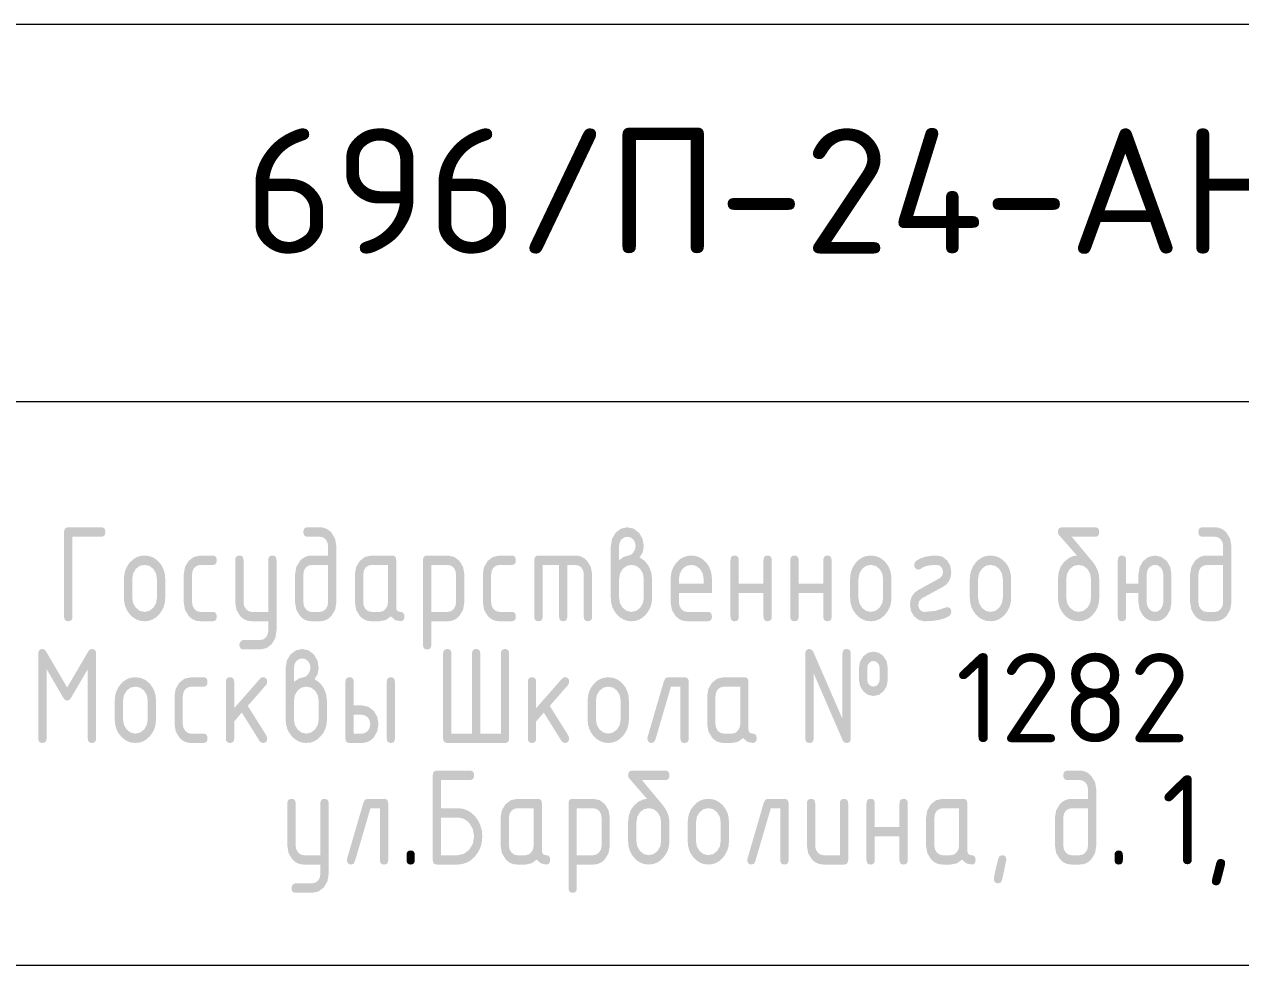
# Model space of a CAD drawing. Header units: millimetres. Extents: x 0 to 1189, y 0 to 841.
# Drawn here: x 1100.94 to 1133.28, y 34.96 to 59.98 of the extents above; entities that cross this region are included whole.
import ezdxf

# ---------------------------------------------------------------- set-up
doc = ezdxf.new("R2010")
doc.units = ezdxf.units.MM

msp = doc.modelspace()

# ---------------------------------------------------------------- hatches: boundary and pattern name
h = msp.add_hatch(color=7)
h.dxf.hatch_style = 2
h.paths.add_polyline_path([(1102.218908, 46.360706), (1102.218908, 44.237425), (1102.211992, 44.182958), (1102.191279, 44.144821), (1102.156819, 44.122393), (1102.108665, 44.115055), (1102.060193, 44.122393), (1102.02557, 44.144821), (1102.004796, 44.182958), (1101.997871, 44.237425), (1101.997871, 46.486383), (1102.004796, 46.541367), (1102.02557, 46.580641), (1102.060193, 46.604206), (1102.108665, 46.61206), (1102.985649, 46.61206), (1103.034035, 46.604206), (1103.068469, 46.580641), (1103.089053, 46.541367), (1103.095892, 46.486383), (1103.089053, 46.4314), (1103.068469, 46.392125), (1103.034035, 46.368561), (1102.985649, 46.360706)])
h = msp.add_hatch(color=7)
h.paths.add_polyline_path([(1109.237183, 46.112659), (1109.237183, 44.614456), (1109.205005, 44.420704), (1109.108749, 44.258371), (1109.04089, 44.194585), (1108.966467, 44.14992), (1108.88574, 44.123651), (1108.798966, 44.115055), (1108.577929, 44.115055), (1108.489295, 44.123651), (1108.407948, 44.14992), (1108.334145, 44.194585), (1108.268146, 44.258371), (1108.171408, 44.420704), (1108.139162, 44.614456), (1108.139162, 45.361904), (1108.171408, 45.555656), (1108.268146, 45.717989), (1108.335308, 45.780147), (1108.408982, 45.824994), (1108.489683, 45.852167), (1108.577929, 45.861305), (1109.016696, 45.861305), (1109.016696, 46.112659), (1109.000918, 46.209742), (1108.95496, 46.290702), (1108.883991, 46.342861), (1108.798966, 46.360706), (1108.467686, 46.360706), (1108.421126, 46.368561), (1108.387484, 46.392125), (1108.367072, 46.4314), (1108.360199, 46.486383), (1108.367072, 46.541367), (1108.387484, 46.580641), (1108.421126, 46.604206), (1108.467686, 46.61206), (1108.798966, 46.61206), (1108.8876, 46.602948), (1108.968947, 46.575542), (1109.04275, 46.52974), (1109.108749, 46.465437), (1109.205005, 46.306205)])
h.paths.add_polyline_path([(1109.016696, 44.614456), (1109.016696, 45.609951), (1108.577929, 45.609951), (1108.492835, 45.591899), (1108.421384, 45.539947), (1108.375702, 45.45878), (1108.360199, 45.361904), (1108.360199, 44.614456), (1108.376115, 44.51882), (1108.424691, 44.436414), (1108.495729, 44.381361), (1108.577929, 44.363102), (1108.798966, 44.363102), (1108.882407, 44.381361), (1108.952204, 44.436414), (1109.000573, 44.51758)])
h = msp.add_hatch(color=7)
h.paths.add_polyline_path([(1116.755647, 45.738935), (1116.888765, 45.830299), (1117.010308, 45.861305), (1117.076454, 45.883974), (1117.135985, 45.948397), (1117.180083, 46.030735), (1117.194414, 46.112659), (1117.178291, 46.209742), (1117.129922, 46.290702), (1117.058677, 46.344101), (1116.973377, 46.360706), (1116.888283, 46.342861), (1116.816832, 46.290702), (1116.77115, 46.209742), (1116.755647, 46.112659)])
h.paths.add_polyline_path([(1117.301901, 45.812247), (1117.437776, 45.718127), (1117.543885, 45.581839), (1117.610168, 45.417301), (1117.63263, 45.239534), (1117.63263, 44.736826), (1117.622338, 44.612432), (1117.591634, 44.496978), (1117.540775, 44.391343), (1117.470022, 44.296405), (1117.386857, 44.216677), (1117.294184, 44.160048), (1117.192829, 44.12626), (1117.08362, 44.115055), (1116.973196, 44.12626), (1116.871609, 44.160048), (1116.7786, 44.216677), (1116.693911, 44.296405), (1116.623906, 44.392738), (1116.574159, 44.498219), (1116.544462, 44.612897), (1116.534609, 44.736826), (1116.534609, 46.112659), (1116.566856, 46.306618), (1116.663594, 46.468744), (1116.804429, 46.575956), (1116.973377, 46.61206), (1117.143565, 46.575542), (1117.286467, 46.465437), (1117.380312, 46.306205), (1117.412144, 46.112659), (1117.384515, 45.942816)])
h.paths.add_polyline_path([(1117.412144, 44.740133), (1117.412144, 45.239534), (1117.388924, 45.382919), (1117.317335, 45.50522), (1117.210606, 45.586731), (1117.08362, 45.613258), (1116.956909, 45.586731), (1116.850456, 45.50522), (1116.778867, 45.382919), (1116.755647, 45.239534), (1116.755647, 44.740133), (1116.778867, 44.594337), (1116.850456, 44.474999), (1116.956909, 44.391559), (1117.08362, 44.363102), (1117.210606, 44.391559), (1117.317335, 44.474999), (1117.388924, 44.595784)])
h = msp.add_hatch(color=7)
h.paths.add_polyline_path([(1129.522462, 45.236227), (1129.522462, 44.736826), (1129.512169, 44.612897), (1129.481465, 44.498219), (1129.430607, 44.392738), (1129.359853, 44.296405), (1129.276689, 44.216677), (1129.184016, 44.160048), (1129.082661, 44.12626), (1128.973451, 44.115055), (1128.863027, 44.12626), (1128.76144, 44.160048), (1128.668431, 44.216677), (1128.583742, 44.296405), (1128.513738, 44.392738), (1128.463991, 44.498219), (1128.434294, 44.612897), (1128.424441, 44.736826), (1128.424441, 45.239534), (1128.442235, 45.413727), (1128.495685, 45.563993), (1128.584896, 45.689972), (1128.70997, 45.791301), (1128.822349, 45.8447), (1128.9277, 45.861305), (1128.445938, 46.413072), (1128.429608, 46.441873), (1128.424441, 46.486383), (1128.431365, 46.541367), (1128.452139, 46.580641), (1128.486763, 46.604206), (1128.535235, 46.61206), (1129.414975, 46.61206), (1129.461768, 46.604206), (1129.495383, 46.580641), (1129.515666, 46.541367), (1129.522462, 46.486383), (1129.515666, 46.4314), (1129.495383, 46.392125), (1129.461768, 46.368561), (1129.414975, 46.360706), (1128.789897, 46.360706), (1129.341663, 45.700902), (1129.420375, 45.591399), (1129.476918, 45.477659), (1129.511033, 45.359372)])
h.paths.add_polyline_path([(1129.301976, 44.740133), (1129.301976, 45.239534), (1129.278756, 45.382919), (1129.207167, 45.50522), (1129.100437, 45.586731), (1128.973451, 45.613258), (1128.846741, 45.586731), (1128.740287, 45.50522), (1128.668698, 45.382919), (1128.645478, 45.239534), (1128.645478, 44.740133), (1128.668698, 44.594337), (1128.740287, 44.474999), (1128.846741, 44.391559), (1128.973451, 44.363102), (1129.100437, 44.391559), (1129.207167, 44.474999), (1129.278756, 44.595784)])
h = msp.add_hatch(color=7)
h.paths.add_polyline_path([(1133.036182, 46.112659), (1133.036182, 44.614456), (1133.004005, 44.420704), (1132.907749, 44.258371), (1132.839889, 44.194585), (1132.765466, 44.14992), (1132.684739, 44.123651), (1132.597966, 44.115055), (1132.376928, 44.115055), (1132.288295, 44.123651), (1132.206947, 44.14992), (1132.133145, 44.194585), (1132.067145, 44.258371), (1131.970407, 44.420704), (1131.938161, 44.614456), (1131.938161, 45.361904), (1131.970407, 45.555656), (1132.067145, 45.717989), (1132.134307, 45.780147), (1132.207981, 45.824994), (1132.288682, 45.852167), (1132.376928, 45.861305), (1132.815696, 45.861305), (1132.815696, 46.112659), (1132.799917, 46.209742), (1132.753959, 46.290702), (1132.682991, 46.342861), (1132.597966, 46.360706), (1132.266685, 46.360706), (1132.220125, 46.368561), (1132.186483, 46.392125), (1132.166071, 46.4314), (1132.159198, 46.486383), (1132.166071, 46.541367), (1132.186483, 46.580641), (1132.220125, 46.604206), (1132.266685, 46.61206), (1132.597966, 46.61206), (1132.686599, 46.602948), (1132.767947, 46.575542), (1132.841749, 46.52974), (1132.907749, 46.465437), (1133.004005, 46.306205)])
h.paths.add_polyline_path([(1132.815696, 44.614456), (1132.815696, 45.609951), (1132.376928, 45.609951), (1132.291834, 45.591899), (1132.220383, 45.539947), (1132.174701, 45.45878), (1132.159198, 45.361904), (1132.159198, 44.614456), (1132.175115, 44.51882), (1132.22369, 44.436414), (1132.294728, 44.381361), (1132.376928, 44.363102), (1132.597966, 44.363102), (1132.681406, 44.381361), (1132.751203, 44.436414), (1132.799573, 44.51758)])
h = msp.add_hatch(color=7)
h.paths.add_polyline_path([(1103.588965, 44.736826), (1103.588965, 45.236227), (1103.598818, 45.362068), (1103.628515, 45.477728), (1103.678262, 45.58357), (1103.748267, 45.679955), (1103.832956, 45.759683), (1103.925965, 45.816312), (1104.027552, 45.8501), (1104.137976, 45.861305), (1104.248632, 45.850152), (1104.350194, 45.816726), (1104.443073, 45.761079), (1104.527685, 45.683263), (1104.597922, 45.586826), (1104.647643, 45.480622), (1104.677211, 45.36398), (1104.686986, 45.236227), (1104.686986, 44.736826), (1104.676694, 44.612897), (1104.64599, 44.498219), (1104.595131, 44.392738), (1104.524378, 44.296405), (1104.441213, 44.216677), (1104.34854, 44.160048), (1104.247185, 44.12626), (1104.137976, 44.115055), (1104.027552, 44.12626), (1103.925965, 44.160048), (1103.832956, 44.216677), (1103.748267, 44.296405), (1103.678262, 44.392738), (1103.628515, 44.498219), (1103.598818, 44.612897)])
h.paths.add_polyline_path([(1104.4665, 44.740133), (1104.4665, 45.239534), (1104.44328, 45.382919), (1104.371691, 45.50522), (1104.264962, 45.586731), (1104.137976, 45.613258), (1104.011265, 45.586731), (1103.904812, 45.50522), (1103.833223, 45.382919), (1103.810003, 45.239534), (1103.810003, 44.740133), (1103.833223, 44.594337), (1103.904812, 44.474999), (1104.011265, 44.391559), (1104.137976, 44.363102), (1104.264962, 44.391559), (1104.371691, 44.474999), (1104.44328, 44.595784)])
h = msp.add_hatch(color=7)
h.dxf.hatch_style = 2
h.paths.add_polyline_path([(1105.401097, 45.361904), (1105.401097, 44.614456), (1105.417013, 44.51882), (1105.465589, 44.436414), (1105.536627, 44.381361), (1105.618827, 44.363102), (1105.947351, 44.363102), (1105.995505, 44.355247), (1106.029965, 44.331683), (1106.050678, 44.292409), (1106.057594, 44.237425), (1106.050678, 44.182958), (1106.029965, 44.144821), (1105.995505, 44.122393), (1105.947351, 44.115055), (1105.618827, 44.115055), (1105.530193, 44.123651), (1105.448846, 44.14992), (1105.375043, 44.194585), (1105.309044, 44.258371), (1105.212306, 44.419257), (1105.18006, 44.614456), (1105.18006, 45.361904), (1105.212306, 45.555656), (1105.309044, 45.717989), (1105.448846, 45.824994), (1105.618827, 45.861305), (1105.947351, 45.861305), (1105.995505, 45.85345), (1106.029965, 45.829886), (1106.050678, 45.790612), (1106.057594, 45.735628), (1106.050678, 45.680644), (1106.029965, 45.64137), (1105.995505, 45.617806), (1105.947351, 45.609951), (1105.618827, 45.609951), (1105.533733, 45.591899), (1105.462282, 45.539947), (1105.4166, 45.45878)])
h = msp.add_hatch(color=7)
h.dxf.hatch_style = 2
h.paths.add_polyline_path([(1107.425602, 43.859842), (1107.425602, 44.115055), (1106.986835, 44.115055), (1106.898201, 44.123651), (1106.816854, 44.14992), (1106.743051, 44.194585), (1106.677052, 44.258371), (1106.580313, 44.420704), (1106.548067, 44.614456), (1106.548067, 45.738935), (1106.554992, 45.792007), (1106.575766, 45.830299), (1106.610389, 45.853502), (1106.658862, 45.861305), (1106.707015, 45.853502), (1106.741475, 45.830299), (1106.762189, 45.792007), (1106.769105, 45.738935), (1106.769105, 44.614456), (1106.785021, 44.51882), (1106.833597, 44.436414), (1106.904635, 44.381361), (1106.986835, 44.363102), (1107.425602, 44.363102), (1107.425602, 45.738935), (1107.432518, 45.792007), (1107.453232, 45.830299), (1107.487691, 45.853502), (1107.535845, 45.861305), (1107.584232, 45.853502), (1107.618665, 45.830299), (1107.63925, 45.792007), (1107.646088, 45.738935), (1107.646088, 43.863701), (1107.614256, 43.669742), (1107.520411, 43.507616), (1107.380609, 43.400405), (1107.210628, 43.3643), (1106.769105, 43.3643), (1106.720718, 43.372155), (1106.686285, 43.395719), (1106.6657, 43.434993), (1106.658862, 43.489977), (1106.666372, 43.53497), (1106.692486, 43.577069), (1106.727281, 43.605663), (1106.769105, 43.615654), (1107.207872, 43.615654), (1107.292897, 43.632259), (1107.363866, 43.685658), (1107.409824, 43.763655)])
h = msp.add_hatch(color=7)
h.paths.add_polyline_path([(1110.607791, 45.609951), (1110.169023, 45.609951), (1110.083929, 45.591899), (1110.012478, 45.539947), (1109.966796, 45.45878), (1109.951293, 45.361904), (1109.951293, 44.614456), (1109.96721, 44.51882), (1110.015785, 44.436414), (1110.086823, 44.381361), (1110.169023, 44.363102), (1110.390061, 44.363102), (1110.473501, 44.381361), (1110.543299, 44.436414), (1110.591668, 44.51758), (1110.607791, 44.614456)])
h.paths.add_polyline_path([(1111.046558, 44.237425), (1111.039685, 44.182958), (1111.019273, 44.144821), (1110.985632, 44.122393), (1110.939071, 44.115055), (1110.798511, 44.146888), (1110.687717, 44.24404), (1110.551498, 44.146888), (1110.390061, 44.115055), (1110.169023, 44.115055), (1110.08039, 44.123651), (1109.999042, 44.14992), (1109.92524, 44.194585), (1109.85924, 44.258371), (1109.762502, 44.419257), (1109.730256, 44.614456), (1109.730256, 45.361904), (1109.762502, 45.555656), (1109.85924, 45.717989), (1109.999042, 45.824994), (1110.169023, 45.861305), (1110.718034, 45.861305), (1110.76642, 45.853502), (1110.800854, 45.830299), (1110.821438, 45.792007), (1110.828277, 45.738935), (1110.828277, 44.488779), (1110.835201, 44.433795), (1110.855975, 44.394521), (1110.890599, 44.370957), (1110.939071, 44.363102), (1110.985632, 44.355247), (1111.019273, 44.331683), (1111.039685, 44.292409)])
h = msp.add_hatch(color=7)
h.paths.add_polyline_path([(1111.541338, 45.738935), (1111.548263, 45.792007), (1111.569037, 45.830299), (1111.60366, 45.853502), (1111.652133, 45.861305), (1112.201143, 45.861305), (1112.371124, 45.824994), (1112.510926, 45.717989), (1112.607182, 45.555656), (1112.639359, 45.361904), (1112.639359, 44.614456), (1112.607182, 44.420704), (1112.510926, 44.258371), (1112.444927, 44.194585), (1112.371124, 44.14992), (1112.289777, 44.123651), (1112.201143, 44.115055), (1111.762376, 44.115055), (1111.762376, 43.48667), (1111.75546, 43.433598), (1111.734746, 43.395306), (1111.700287, 43.372103), (1111.652133, 43.3643), (1111.60366, 43.372103), (1111.569037, 43.395306), (1111.548263, 43.433598), (1111.541338, 43.48667)])
h.paths.add_polyline_path([(1111.762376, 45.609951), (1111.762376, 44.363102), (1112.201143, 44.363102), (1112.284583, 44.381361), (1112.354381, 44.436414), (1112.40275, 44.51758), (1112.418873, 44.614456), (1112.418873, 45.361904), (1112.403095, 45.45878), (1112.357137, 45.539947), (1112.286168, 45.593346), (1112.201143, 45.609951)])
h = msp.add_hatch(color=7)
h.dxf.hatch_style = 2
h.paths.add_polyline_path([(1113.35347, 45.361904), (1113.35347, 44.614456), (1113.369386, 44.51882), (1113.417962, 44.436414), (1113.489, 44.381361), (1113.5712, 44.363102), (1113.899724, 44.363102), (1113.947878, 44.355247), (1113.982338, 44.331683), (1114.003051, 44.292409), (1114.009967, 44.237425), (1114.003051, 44.182958), (1113.982338, 44.144821), (1113.947878, 44.122393), (1113.899724, 44.115055), (1113.5712, 44.115055), (1113.482566, 44.123651), (1113.401219, 44.14992), (1113.327417, 44.194585), (1113.261417, 44.258371), (1113.164679, 44.419257), (1113.132433, 44.614456), (1113.132433, 45.361904), (1113.164679, 45.555656), (1113.261417, 45.717989), (1113.401219, 45.824994), (1113.5712, 45.861305), (1113.899724, 45.861305), (1113.947878, 45.85345), (1113.982338, 45.829886), (1114.003051, 45.790612), (1114.009967, 45.735628), (1114.003051, 45.680644), (1113.982338, 45.64137), (1113.947878, 45.617806), (1113.899724, 45.609951), (1113.5712, 45.609951), (1113.486106, 45.591899), (1113.414655, 45.539947), (1113.368973, 45.45878)])
h = msp.add_hatch(color=7)
h.dxf.hatch_style = 2
h.paths.add_polyline_path([(1114.611235, 45.861305), (1115.598461, 45.861305), (1115.686949, 45.852167), (1115.767684, 45.824994), (1115.841392, 45.780147), (1115.908795, 45.717989), (1116.005051, 45.555656), (1116.037229, 45.361904), (1116.037229, 44.237425), (1116.030313, 44.182958), (1116.009599, 44.144821), (1115.975139, 44.122393), (1115.926986, 44.115055), (1115.878599, 44.122393), (1115.844166, 44.144821), (1115.823581, 44.182958), (1115.816743, 44.237425), (1115.816743, 45.361904), (1115.800964, 45.45878), (1115.755006, 45.539947), (1115.683969, 45.593346), (1115.598461, 45.609951), (1115.377975, 45.609951), (1115.377975, 44.237425), (1115.371059, 44.182958), (1115.350346, 44.144821), (1115.315886, 44.122393), (1115.267732, 44.115055), (1115.220939, 44.122393), (1115.187324, 44.144821), (1115.167041, 44.182958), (1115.160245, 44.237425), (1115.160245, 45.609951), (1114.721478, 45.609951), (1114.721478, 44.237425), (1114.714562, 44.182958), (1114.693848, 44.144821), (1114.659389, 44.122393), (1114.611235, 44.115055), (1114.562762, 44.122393), (1114.528139, 44.144821), (1114.507365, 44.182958), (1114.50044, 44.237425), (1114.50044, 45.738935), (1114.507365, 45.792007), (1114.528139, 45.830299), (1114.562762, 45.853502)])
h = msp.add_hatch(color=7)
h.paths.add_polyline_path([(1118.674714, 45.613258), (1118.548004, 45.586731), (1118.44155, 45.50522), (1118.369961, 45.384159), (1118.346741, 45.239534), (1118.346741, 45.113857), (1119.003238, 45.113857), (1119.003238, 45.239534), (1118.980019, 45.384159), (1118.908429, 45.50522), (1118.8017, 45.586731)])
h.paths.add_polyline_path([(1118.346741, 44.862503), (1118.346741, 44.614456), (1118.362657, 44.51882), (1118.411233, 44.436414), (1118.482271, 44.381361), (1118.564471, 44.363102), (1119.113482, 44.363102), (1119.161868, 44.355247), (1119.196302, 44.331683), (1119.216886, 44.292409), (1119.223725, 44.237425), (1119.216886, 44.182958), (1119.196302, 44.144821), (1119.161868, 44.122393), (1119.113482, 44.115055), (1118.564471, 44.115055), (1118.475837, 44.123651), (1118.39449, 44.14992), (1118.320688, 44.194585), (1118.254688, 44.258371), (1118.15795, 44.419257), (1118.125704, 44.614456), (1118.125704, 45.236227), (1118.135557, 45.362068), (1118.165253, 45.477728), (1118.215001, 45.58357), (1118.285005, 45.679955), (1118.369694, 45.759683), (1118.462703, 45.816312), (1118.56429, 45.8501), (1118.674714, 45.861305), (1118.785371, 45.850152), (1118.886932, 45.816726), (1118.979812, 45.761079), (1119.064423, 45.683263), (1119.13466, 45.586877), (1119.184382, 45.481036), (1119.213949, 45.365375), (1119.223725, 45.239534), (1119.223725, 44.862503)])
h = msp.add_hatch(color=7)
h.dxf.hatch_style = 2
h.paths.add_polyline_path([(1119.937835, 44.862503), (1119.937835, 44.237425), (1119.930919, 44.182958), (1119.910206, 44.144821), (1119.875746, 44.122393), (1119.827592, 44.115055), (1119.77912, 44.122393), (1119.744497, 44.144821), (1119.723723, 44.182958), (1119.716798, 44.237425), (1119.716798, 45.738935), (1119.723723, 45.792007), (1119.744497, 45.830299), (1119.77912, 45.853502), (1119.827592, 45.861305), (1119.875746, 45.853502), (1119.910206, 45.830299), (1119.930919, 45.792007), (1119.937835, 45.738935), (1119.937835, 45.113857), (1120.594333, 45.113857), (1120.594333, 45.738935), (1120.601249, 45.792007), (1120.621962, 45.830299), (1120.656422, 45.853502), (1120.704576, 45.861305), (1120.752962, 45.853502), (1120.787396, 45.830299), (1120.80798, 45.792007), (1120.814819, 45.738935), (1120.814819, 44.237425), (1120.80798, 44.182958), (1120.787396, 44.144821), (1120.752962, 44.122393), (1120.704576, 44.115055), (1120.656422, 44.122393), (1120.621962, 44.144821), (1120.601249, 44.182958), (1120.594333, 44.237425), (1120.594333, 44.862503)])
h = msp.add_hatch(color=7)
h.dxf.hatch_style = 2
h.paths.add_polyline_path([(1121.52893, 44.862503), (1121.52893, 44.237425), (1121.522014, 44.182958), (1121.5013, 44.144821), (1121.46684, 44.122393), (1121.418687, 44.115055), (1121.370214, 44.122393), (1121.335591, 44.144821), (1121.314817, 44.182958), (1121.307892, 44.237425), (1121.307892, 45.738935), (1121.314817, 45.792007), (1121.335591, 45.830299), (1121.370214, 45.853502), (1121.418687, 45.861305), (1121.46684, 45.853502), (1121.5013, 45.830299), (1121.522014, 45.792007), (1121.52893, 45.738935), (1121.52893, 45.113857), (1122.185427, 45.113857), (1122.185427, 45.738935), (1122.192343, 45.792007), (1122.213057, 45.830299), (1122.247516, 45.853502), (1122.29567, 45.861305), (1122.344057, 45.853502), (1122.37849, 45.830299), (1122.399075, 45.792007), (1122.405913, 45.738935), (1122.405913, 44.237425), (1122.399075, 44.182958), (1122.37849, 44.144821), (1122.344057, 44.122393), (1122.29567, 44.115055), (1122.247516, 44.122393), (1122.213057, 44.144821), (1122.192343, 44.182958), (1122.185427, 44.237425), (1122.185427, 44.862503)])
h = msp.add_hatch(color=7)
h.paths.add_polyline_path([(1122.898987, 44.736826), (1122.898987, 45.236227), (1122.90884, 45.362068), (1122.938536, 45.477728), (1122.988284, 45.58357), (1123.058288, 45.679955), (1123.142977, 45.759683), (1123.235986, 45.816312), (1123.337573, 45.8501), (1123.447997, 45.861305), (1123.558654, 45.850152), (1123.660215, 45.816726), (1123.753095, 45.761079), (1123.837706, 45.683263), (1123.907943, 45.586826), (1123.957665, 45.480622), (1123.987232, 45.36398), (1123.997008, 45.236227), (1123.997008, 44.736826), (1123.986715, 44.612897), (1123.956011, 44.498219), (1123.905153, 44.392738), (1123.834399, 44.296405), (1123.751234, 44.216677), (1123.658561, 44.160048), (1123.557207, 44.12626), (1123.447997, 44.115055), (1123.337573, 44.12626), (1123.235986, 44.160048), (1123.142977, 44.216677), (1123.058288, 44.296405), (1122.988284, 44.392738), (1122.938536, 44.498219), (1122.90884, 44.612897)])
h.paths.add_polyline_path([(1123.776521, 44.740133), (1123.776521, 45.239534), (1123.753301, 45.382919), (1123.681712, 45.50522), (1123.574983, 45.586731), (1123.447997, 45.613258), (1123.321286, 45.586731), (1123.214833, 45.50522), (1123.143244, 45.382919), (1123.120024, 45.239534), (1123.120024, 44.740133), (1123.143244, 44.594337), (1123.214833, 44.474999), (1123.321286, 44.391559), (1123.447997, 44.363102), (1123.574983, 44.391559), (1123.681712, 44.474999), (1123.753301, 44.595784)])
h = msp.add_hatch(color=7)
h.dxf.hatch_style = 2
h.paths.add_polyline_path([(1125.477859, 44.488779), (1125.526245, 44.480924), (1125.560679, 44.45736), (1125.581263, 44.418086), (1125.588102, 44.363102), (1125.572599, 44.300539), (1125.526917, 44.251205), (1125.406718, 44.191562), (1125.257786, 44.149024), (1125.080122, 44.123539), (1124.873727, 44.115055), (1124.726897, 44.146474), (1124.603631, 44.240732), (1124.518124, 44.381706), (1124.490081, 44.551618), (1124.503922, 44.678475), (1124.545409, 44.78678), (1124.614492, 44.876171), (1124.711118, 44.946288), (1125.278319, 45.257173), (1125.345085, 45.323801), (1125.367616, 45.424743), (1125.35604, 45.496332), (1125.321314, 45.557586), (1125.266674, 45.596791), (1125.205007, 45.609951), (1125.040952, 45.604163), (1124.926092, 45.585146), (1124.847475, 45.553796), (1124.760176, 45.501362), (1124.711118, 45.487581), (1124.669295, 45.495849), (1124.634499, 45.522308), (1124.608386, 45.564889), (1124.600875, 45.609951), (1124.614931, 45.672307), (1124.658753, 45.721848), (1124.765267, 45.783403), (1124.891572, 45.826923), (1125.038032, 45.85277), (1125.205007, 45.861305), (1125.351424, 45.829886), (1125.475103, 45.735628), (1125.560334, 45.593415), (1125.588102, 45.424743), (1125.574347, 45.297886), (1125.533049, 45.18958), (1125.464156, 45.100189), (1125.367616, 45.030073), (1124.803171, 44.722494), (1124.733994, 44.654213), (1124.711118, 44.551618), (1124.722625, 44.480029), (1124.756869, 44.418775), (1124.81075, 44.377916), (1124.873727, 44.363102), (1125.174966, 44.391972), (1125.434864, 44.478306)])
h = msp.add_hatch(color=7)
h.paths.add_polyline_path([(1126.081175, 44.736826), (1126.081175, 45.236227), (1126.091028, 45.362068), (1126.120725, 45.477728), (1126.170472, 45.58357), (1126.240476, 45.679955), (1126.325166, 45.759683), (1126.418175, 45.816312), (1126.519762, 45.8501), (1126.630186, 45.861305), (1126.740842, 45.850152), (1126.842404, 45.816726), (1126.935283, 45.761079), (1127.019895, 45.683263), (1127.090132, 45.586826), (1127.139853, 45.480622), (1127.169421, 45.36398), (1127.179196, 45.236227), (1127.179196, 44.736826), (1127.168904, 44.612897), (1127.138199, 44.498219), (1127.087341, 44.392738), (1127.016588, 44.296405), (1126.933423, 44.216677), (1126.84075, 44.160048), (1126.739395, 44.12626), (1126.630186, 44.115055), (1126.519762, 44.12626), (1126.418175, 44.160048), (1126.325166, 44.216677), (1126.240476, 44.296405), (1126.170472, 44.392738), (1126.120725, 44.498219), (1126.091028, 44.612897)])
h.paths.add_polyline_path([(1126.95871, 44.740133), (1126.95871, 45.239534), (1126.93549, 45.382919), (1126.863901, 45.50522), (1126.757172, 45.586731), (1126.630186, 45.613258), (1126.503475, 45.586731), (1126.397022, 45.50522), (1126.325433, 45.382919), (1126.302213, 45.239534), (1126.302213, 44.740133), (1126.325433, 44.594337), (1126.397022, 44.474999), (1126.503475, 44.391559), (1126.630186, 44.363102), (1126.757172, 44.391559), (1126.863901, 44.474999), (1126.93549, 44.595784)])
h = msp.add_hatch(color=7)
h.paths.add_polyline_path([(1130.564546, 44.862503), (1130.236572, 44.862503), (1130.236572, 44.237425), (1130.229656, 44.182958), (1130.208943, 44.144821), (1130.174483, 44.122393), (1130.126329, 44.115055), (1130.077857, 44.122393), (1130.043234, 44.144821), (1130.02246, 44.182958), (1130.015535, 44.237425), (1130.015535, 45.738935), (1130.02246, 45.792007), (1130.043234, 45.830299), (1130.077857, 45.853502), (1130.126329, 45.861305), (1130.174483, 45.853502), (1130.208943, 45.830299), (1130.229656, 45.792007), (1130.236572, 45.738935), (1130.236572, 45.113857), (1130.564546, 45.113857), (1130.564546, 45.365211), (1130.596654, 45.557517), (1130.690774, 45.717989), (1130.833194, 45.824994), (1131.003313, 45.861305), (1131.173501, 45.824994), (1131.316403, 45.717989), (1131.410248, 45.555656), (1131.44208, 45.361904), (1131.44208, 44.614456), (1131.410248, 44.419257), (1131.316403, 44.258371), (1131.248414, 44.194585), (1131.173501, 44.14992), (1131.091766, 44.123651), (1131.003313, 44.115055), (1130.914869, 44.123651), (1130.833194, 44.14992), (1130.758444, 44.194585), (1130.690774, 44.258371), (1130.596654, 44.420704), (1130.564546, 44.614456)])
h.paths.add_polyline_path([(1131.003313, 44.363102), (1131.084755, 44.381774), (1131.157102, 44.439721), (1131.206849, 44.520681), (1131.22435, 44.614456), (1131.22435, 45.361904), (1131.208227, 45.45878), (1131.159858, 45.539947), (1131.088613, 45.594999), (1131.003313, 45.613258), (1130.918426, 45.594999), (1130.846768, 45.539947), (1130.798674, 45.45878), (1130.782827, 45.361904), (1130.782827, 44.614456), (1130.800328, 44.520681), (1130.850075, 44.439721), (1130.922146, 44.381774)])
h = msp.add_hatch(color=7)
h.dxf.hatch_style = 2
h.paths.add_polyline_path([(1102.738438, 43.377081), (1102.786592, 43.369226), (1102.821052, 43.345662), (1102.841765, 43.306388), (1102.848681, 43.251404), (1102.848681, 41.002446), (1102.841765, 40.947979), (1102.821052, 40.909842), (1102.786592, 40.887414), (1102.738438, 40.880076), (1102.690052, 40.887414), (1102.655618, 40.909842), (1102.635034, 40.947979), (1102.628195, 41.002446), (1102.628195, 42.842954), (1102.182813, 42.077867), (1102.134513, 42.023021), (1102.079185, 42.004555), (1102.025993, 42.023021), (1101.977761, 42.077867), (1101.532931, 42.842954), (1101.532931, 41.002446), (1101.526014, 40.947979), (1101.505301, 40.909842), (1101.470841, 40.887414), (1101.422687, 40.880076), (1101.374215, 40.887414), (1101.339592, 40.909842), (1101.318818, 40.947979), (1101.311893, 41.002446), (1101.311893, 43.251404), (1101.318818, 43.306388), (1101.339592, 43.345662), (1101.374215, 43.369226), (1101.422687, 43.377081), (1101.47588, 43.361372), (1101.517496, 43.314243), (1102.079185, 42.354026), (1102.646385, 43.321408), (1102.685591, 43.363714)])
h = msp.add_hatch(color=7)
h.paths.add_polyline_path([(1108.110394, 42.503956), (1108.243513, 42.59532), (1108.365056, 42.626326), (1108.431202, 42.648995), (1108.490733, 42.713418), (1108.53483, 42.795756), (1108.549162, 42.87768), (1108.533039, 42.974763), (1108.48467, 43.055723), (1108.413425, 43.109122), (1108.328124, 43.125727), (1108.243031, 43.107881), (1108.171579, 43.055723), (1108.125897, 42.974763), (1108.110394, 42.87768)])
h.paths.add_polyline_path([(1108.656649, 42.577268), (1108.792523, 42.483148), (1108.898632, 42.34686), (1108.964916, 42.182322), (1108.987378, 42.004555), (1108.987378, 41.501847), (1108.977086, 41.377453), (1108.946381, 41.261999), (1108.895523, 41.156364), (1108.824769, 41.061426), (1108.741605, 40.981698), (1108.648932, 40.925069), (1108.547577, 40.891281), (1108.438367, 40.880076), (1108.327944, 40.891281), (1108.226356, 40.925069), (1108.133347, 40.981698), (1108.048658, 41.061426), (1107.978654, 41.157759), (1107.928907, 41.263239), (1107.89921, 41.377918), (1107.889357, 41.501847), (1107.889357, 42.87768), (1107.921603, 43.071639), (1108.018341, 43.233765), (1108.159177, 43.340977), (1108.328124, 43.377081), (1108.498312, 43.340563), (1108.641215, 43.230458), (1108.735059, 43.071226), (1108.766892, 42.87768), (1108.739262, 42.707837)])
h.paths.add_polyline_path([(1108.766892, 41.505154), (1108.766892, 42.004555), (1108.743672, 42.14794), (1108.672083, 42.270241), (1108.565354, 42.351752), (1108.438367, 42.378279), (1108.311657, 42.351752), (1108.205203, 42.270241), (1108.133614, 42.14794), (1108.110394, 42.004555), (1108.110394, 41.505154), (1108.133614, 41.359358), (1108.205203, 41.24002), (1108.311657, 41.156579), (1108.438367, 41.128123), (1108.565354, 41.156579), (1108.672083, 41.24002), (1108.743672, 41.360805)])
h = msp.add_hatch(color=7)
h.dxf.hatch_style = 2
h.paths.add_polyline_path([(1113.064285, 41.128123), (1113.613295, 41.128123), (1113.613295, 43.251404), (1113.620211, 43.306388), (1113.640925, 43.345662), (1113.675384, 43.369226), (1113.723538, 43.377081), (1113.770331, 43.369226), (1113.803947, 43.345662), (1113.82423, 43.306388), (1113.831025, 43.251404), (1113.831025, 41.002446), (1113.82423, 40.947979), (1113.803947, 40.909842), (1113.770331, 40.887414), (1113.723538, 40.880076), (1112.187301, 40.880076), (1112.138829, 40.887414), (1112.104206, 40.909842), (1112.083432, 40.947979), (1112.076507, 41.002446), (1112.076507, 43.251404), (1112.083432, 43.306388), (1112.104206, 43.345662), (1112.138829, 43.369226), (1112.187301, 43.377081), (1112.235455, 43.369226), (1112.269915, 43.345662), (1112.290628, 43.306388), (1112.297544, 43.251404), (1112.297544, 41.128123), (1112.843799, 41.128123), (1112.843799, 43.251404), (1112.850637, 43.306388), (1112.871222, 43.345662), (1112.905655, 43.369226), (1112.954042, 43.377081), (1113.002196, 43.369226), (1113.036655, 43.345662), (1113.057369, 43.306388), (1113.064285, 43.251404)])
h = msp.add_hatch(color=7)
h.paths.add_polyline_path([(1121.917864, 43.30377), (1122.693975, 41.522793), (1122.693975, 43.251404), (1122.700891, 43.306388), (1122.721604, 43.345662), (1122.756064, 43.369226), (1122.804218, 43.377081), (1122.85269, 43.369226), (1122.887313, 43.345662), (1122.908087, 43.306388), (1122.915012, 43.251404), (1122.915012, 41.002446), (1122.908087, 40.947979), (1122.887313, 40.909842), (1122.85269, 40.887414), (1122.804218, 40.880076), (1122.744824, 40.894132), (1122.706101, 40.939607), (1121.927234, 42.734364), (1121.927234, 41.002446), (1121.920318, 40.947979), (1121.899605, 40.909842), (1121.865145, 40.887414), (1121.816991, 40.880076), (1121.768519, 40.887414), (1121.733895, 40.909842), (1121.713122, 40.947979), (1121.706197, 41.002446), (1121.706197, 43.251404), (1121.713122, 43.306388), (1121.733895, 43.345662), (1121.768519, 43.369226), (1121.816991, 43.377081), (1121.876522, 43.358822)])
h.paths.add_polyline_path([(1123.681752, 42.563487), (1123.681752, 42.871066), (1123.670039, 42.943826), (1123.632694, 43.003357), (1123.580329, 43.045939), (1123.516388, 43.059581), (1123.453205, 43.045939), (1123.39953, 43.003357), (1123.36501, 42.943826), (1123.353228, 42.871066), (1123.353228, 42.563487), (1123.36501, 42.491898), (1123.39953, 42.430645), (1123.453205, 42.391439), (1123.516388, 42.378279), (1123.580329, 42.391439), (1123.632694, 42.430645), (1123.670039, 42.493139)])
h.paths.add_polyline_path([(1123.899482, 42.563487), (1123.87206, 42.396676), (1123.789239, 42.255909), (1123.665629, 42.158758), (1123.516388, 42.126925), (1123.369971, 42.158758), (1123.246292, 42.255909), (1123.160785, 42.396676), (1123.132742, 42.563487), (1123.132742, 42.871066), (1123.160785, 43.039255), (1123.246292, 43.1814), (1123.369971, 43.275933), (1123.516388, 43.307628), (1123.665629, 43.275933), (1123.789239, 43.1814), (1123.87206, 43.039255), (1123.899482, 42.871066)])
h = msp.add_hatch(color=7)
h.paths.add_polyline_path([(1103.344337, 41.501847), (1103.344337, 42.001248), (1103.35419, 42.127089), (1103.383887, 42.242749), (1103.433634, 42.348591), (1103.503638, 42.444976), (1103.588327, 42.524704), (1103.681336, 42.581333), (1103.782923, 42.615121), (1103.893347, 42.626326), (1104.004004, 42.615172), (1104.105565, 42.581746), (1104.198445, 42.5261), (1104.283056, 42.448283), (1104.353293, 42.351847), (1104.403015, 42.245643), (1104.432582, 42.129001), (1104.442358, 42.001248), (1104.442358, 41.501847), (1104.432065, 41.377918), (1104.401361, 41.263239), (1104.350503, 41.157759), (1104.279749, 41.061426), (1104.196585, 40.981698), (1104.103911, 40.925069), (1104.002557, 40.891281), (1103.893347, 40.880076), (1103.782923, 40.891281), (1103.681336, 40.925069), (1103.588327, 40.981698), (1103.503638, 41.061426), (1103.433634, 41.157759), (1103.383887, 41.263239), (1103.35419, 41.377918)])
h.paths.add_polyline_path([(1104.221872, 41.505154), (1104.221872, 42.004555), (1104.198652, 42.14794), (1104.127063, 42.270241), (1104.020333, 42.351752), (1103.893347, 42.378279), (1103.766637, 42.351752), (1103.660183, 42.270241), (1103.588594, 42.14794), (1103.565374, 42.004555), (1103.565374, 41.505154), (1103.588594, 41.359358), (1103.660183, 41.24002), (1103.766637, 41.156579), (1103.893347, 41.128123), (1104.020333, 41.156579), (1104.127063, 41.24002), (1104.198652, 41.360805)])
h = msp.add_hatch(color=7)
h.dxf.hatch_style = 2
h.paths.add_polyline_path([(1105.154743, 42.126925), (1105.154743, 41.379477), (1105.170659, 41.283841), (1105.219235, 41.201434), (1105.290273, 41.146382), (1105.372473, 41.128123), (1105.700997, 41.128123), (1105.749151, 41.120268), (1105.783611, 41.096704), (1105.804324, 41.057429), (1105.81124, 41.002446), (1105.804324, 40.947979), (1105.783611, 40.909842), (1105.749151, 40.887414), (1105.700997, 40.880076), (1105.372473, 40.880076), (1105.283839, 40.888671), (1105.202492, 40.91494), (1105.12869, 40.959606), (1105.06269, 41.023392), (1104.965952, 41.184278), (1104.933706, 41.379477), (1104.933706, 42.126925), (1104.965952, 42.320677), (1105.06269, 42.48301), (1105.202492, 42.590015), (1105.372473, 42.626326), (1105.700997, 42.626326), (1105.749151, 42.618471), (1105.783611, 42.594907), (1105.804324, 42.555633), (1105.81124, 42.500649), (1105.804324, 42.445665), (1105.783611, 42.406391), (1105.749151, 42.382827), (1105.700997, 42.374972), (1105.372473, 42.374972), (1105.287379, 42.356919), (1105.215928, 42.304967), (1105.170246, 42.223801)])
h = msp.add_hatch(color=7)
h.dxf.hatch_style = 2
h.paths.add_polyline_path([(1106.521025, 41.805566), (1107.211147, 42.591599), (1107.245116, 42.618058), (1107.287766, 42.626326), (1107.336152, 42.618523), (1107.370586, 42.59532), (1107.39117, 42.557028), (1107.398009, 42.503956), (1107.389258, 42.456483), (1107.364385, 42.416864), (1106.883174, 41.865098), (1107.377063, 41.075757), (1107.398009, 41.002446), (1107.39117, 40.947979), (1107.370586, 40.909842), (1107.336152, 40.887414), (1107.287766, 40.880076), (1107.234918, 40.893236), (1107.195713, 40.932441), (1106.723321, 41.687055), (1106.521025, 41.452789), (1106.521025, 41.002446), (1106.514109, 40.947979), (1106.493396, 40.909842), (1106.458936, 40.887414), (1106.410782, 40.880076), (1106.36231, 40.887414), (1106.327687, 40.909842), (1106.306913, 40.947979), (1106.299988, 41.002446), (1106.299988, 42.503956), (1106.306913, 42.557028), (1106.327687, 42.59532), (1106.36231, 42.618523), (1106.410782, 42.626326), (1106.458936, 42.618523), (1106.493396, 42.59532), (1106.514109, 42.557028), (1106.521025, 42.503956)])
h = msp.add_hatch(color=7)
h.paths.add_polyline_path([(1110.356261, 41.379477), (1110.324428, 41.185725), (1110.230584, 41.023392), (1110.162595, 40.959606), (1110.087681, 40.91494), (1110.005946, 40.888671), (1109.917493, 40.880076), (1109.58952, 40.880076), (1109.541048, 40.887414), (1109.506425, 40.909842), (1109.485651, 40.947979), (1109.478726, 41.002446), (1109.478726, 42.503956), (1109.485651, 42.557028), (1109.506425, 42.59532), (1109.541048, 42.618523), (1109.58952, 42.626326), (1109.637674, 42.618523), (1109.672134, 42.59532), (1109.692847, 42.557028), (1109.699763, 42.503956), (1109.699763, 41.878878), (1109.917493, 41.878878), (1110.087681, 41.842567), (1110.230584, 41.735562), (1110.324428, 41.573229)])
h.paths.add_polyline_path([(1110.138531, 41.379477), (1110.122408, 41.476353), (1110.074038, 41.55752), (1110.002794, 41.609678), (1109.917493, 41.627524), (1109.699763, 41.627524), (1109.699763, 41.128123), (1109.917493, 41.128123), (1110.002794, 41.146382), (1110.074038, 41.201434), (1110.122408, 41.282601)])
h.paths.add_polyline_path([(1110.576747, 42.503956), (1110.583671, 42.557028), (1110.604445, 42.59532), (1110.639069, 42.618523), (1110.687541, 42.626326), (1110.734102, 42.618523), (1110.767743, 42.59532), (1110.788155, 42.557028), (1110.795028, 42.503956), (1110.795028, 41.002446), (1110.788155, 40.947979), (1110.767743, 40.909842), (1110.734102, 40.887414), (1110.687541, 40.880076), (1110.639069, 40.887414), (1110.604445, 40.909842), (1110.583671, 40.947979), (1110.576747, 41.002446)])
h = msp.add_hatch(color=7)
h.dxf.hatch_style = 2
h.paths.add_polyline_path([(1114.549976, 41.805566), (1115.240098, 42.591599), (1115.274066, 42.618058), (1115.316717, 42.626326), (1115.365103, 42.618523), (1115.399537, 42.59532), (1115.420121, 42.557028), (1115.42696, 42.503956), (1115.418209, 42.456483), (1115.393335, 42.416864), (1114.912125, 41.865098), (1115.406013, 41.075757), (1115.42696, 41.002446), (1115.420121, 40.947979), (1115.399537, 40.909842), (1115.365103, 40.887414), (1115.316717, 40.880076), (1115.263869, 40.893236), (1115.224664, 40.932441), (1114.752272, 41.687055), (1114.549976, 41.452789), (1114.549976, 41.002446), (1114.54306, 40.947979), (1114.522346, 40.909842), (1114.487887, 40.887414), (1114.439733, 40.880076), (1114.391261, 40.887414), (1114.356637, 40.909842), (1114.335863, 40.947979), (1114.328939, 41.002446), (1114.328939, 42.503956), (1114.335863, 42.557028), (1114.356637, 42.59532), (1114.391261, 42.618523), (1114.439733, 42.626326), (1114.487887, 42.618523), (1114.522346, 42.59532), (1114.54306, 42.557028), (1114.549976, 42.503956)])
h = msp.add_hatch(color=7)
h.paths.add_polyline_path([(1115.918308, 41.501847), (1115.918308, 42.001248), (1115.928161, 42.127089), (1115.957857, 42.242749), (1116.007605, 42.348591), (1116.077609, 42.444976), (1116.162298, 42.524704), (1116.255307, 42.581333), (1116.356894, 42.615121), (1116.467318, 42.626326), (1116.577975, 42.615172), (1116.679536, 42.581746), (1116.772416, 42.5261), (1116.857027, 42.448283), (1116.927264, 42.351847), (1116.976986, 42.245643), (1117.006553, 42.129001), (1117.016329, 42.001248), (1117.016329, 41.501847), (1117.006036, 41.377918), (1116.975332, 41.263239), (1116.924474, 41.157759), (1116.85372, 41.061426), (1116.770555, 40.981698), (1116.677882, 40.925069), (1116.576528, 40.891281), (1116.467318, 40.880076), (1116.356894, 40.891281), (1116.255307, 40.925069), (1116.162298, 40.981698), (1116.077609, 41.061426), (1116.007605, 41.157759), (1115.957857, 41.263239), (1115.928161, 41.377918)])
h.paths.add_polyline_path([(1116.795842, 41.505154), (1116.795842, 42.004555), (1116.772622, 42.14794), (1116.701033, 42.270241), (1116.594304, 42.351752), (1116.467318, 42.378279), (1116.340607, 42.351752), (1116.234154, 42.270241), (1116.162565, 42.14794), (1116.139345, 42.004555), (1116.139345, 41.505154), (1116.162565, 41.359358), (1116.234154, 41.24002), (1116.340607, 41.156579), (1116.467318, 41.128123), (1116.594304, 41.156579), (1116.701033, 41.24002), (1116.772622, 41.360805)])
h = msp.add_hatch(color=7)
h.dxf.hatch_style = 2
h.paths.add_polyline_path([(1118.056687, 42.626326), (1118.495454, 42.626326), (1118.543841, 42.618523), (1118.578274, 42.59532), (1118.598859, 42.557028), (1118.605697, 42.503956), (1118.605697, 41.002446), (1118.598859, 40.947979), (1118.578274, 40.909842), (1118.543841, 40.887414), (1118.495454, 40.880076), (1118.447301, 40.887414), (1118.412841, 40.909842), (1118.392127, 40.947979), (1118.385211, 41.002446), (1118.385211, 42.374972), (1118.133306, 42.374972), (1117.719343, 40.963861), (1117.68255, 40.901091), (1117.618471, 40.880076), (1117.569998, 40.887931), (1117.535375, 40.911495), (1117.514601, 40.950769), (1117.507677, 41.005753), (1117.514291, 41.044338), (1117.946444, 42.524902), (1117.98999, 42.601866)])
h = msp.add_hatch(color=7)
h.paths.add_polyline_path([(1119.97458, 42.374972), (1119.535813, 42.374972), (1119.450719, 42.356919), (1119.379268, 42.304967), (1119.333586, 42.223801), (1119.318083, 42.126925), (1119.318083, 41.379477), (1119.333999, 41.283841), (1119.382575, 41.201434), (1119.453613, 41.146382), (1119.535813, 41.128123), (1119.75685, 41.128123), (1119.84029, 41.146382), (1119.910088, 41.201434), (1119.958457, 41.282601), (1119.97458, 41.379477)])
h.paths.add_polyline_path([(1120.413348, 41.002446), (1120.406475, 40.947979), (1120.386062, 40.909842), (1120.352421, 40.887414), (1120.305861, 40.880076), (1120.165301, 40.911909), (1120.054506, 41.00906), (1119.918287, 40.911909), (1119.75685, 40.880076), (1119.535813, 40.880076), (1119.447179, 40.888671), (1119.365832, 40.91494), (1119.292029, 40.959606), (1119.22603, 41.023392), (1119.129292, 41.184278), (1119.097046, 41.379477), (1119.097046, 42.126925), (1119.129292, 42.320677), (1119.22603, 42.48301), (1119.365832, 42.590015), (1119.535813, 42.626326), (1120.084823, 42.626326), (1120.13321, 42.618523), (1120.167643, 42.59532), (1120.188228, 42.557028), (1120.195066, 42.503956), (1120.195066, 41.2538), (1120.201991, 41.198816), (1120.222765, 41.159542), (1120.257388, 41.135978), (1120.305861, 41.128123), (1120.352421, 41.120268), (1120.386062, 41.096704), (1120.406475, 41.057429)])
h = msp.add_hatch(color=7)
h.paths.add_polyline_path([(1113.117425, 38.396072), (1113.105332, 38.246779), (1113.069055, 38.108338), (1113.008594, 37.981059), (1112.923948, 37.865252), (1112.824006, 37.769547), (1112.713108, 37.701955), (1112.591875, 37.661854), (1112.460927, 37.648625), (1111.911917, 37.648625), (1111.863444, 37.655963), (1111.828821, 37.67839), (1111.808047, 37.716527), (1111.801123, 37.770994), (1111.801123, 40.019953), (1111.808047, 40.074936), (1111.828821, 40.11421), (1111.863444, 40.137775), (1111.911917, 40.14563), (1112.7889, 40.14563), (1112.837287, 40.137775), (1112.87172, 40.11421), (1112.892305, 40.074936), (1112.899143, 40.019953), (1112.892305, 39.964969), (1112.87172, 39.925695), (1112.837287, 39.90213), (1112.7889, 39.894276), (1112.02216, 39.894276), (1112.02216, 39.146828), (1112.460927, 39.146828), (1112.591918, 39.133133), (1112.713453, 39.092257), (1112.825169, 39.02451), (1112.926704, 38.9302), (1113.009757, 38.814341), (1113.0694, 38.686701), (1113.105375, 38.547278)])
h.paths.add_polyline_path([(1112.02216, 38.895473), (1112.02216, 37.896671), (1112.460927, 37.896671), (1112.630908, 37.933396), (1112.77071, 38.043295), (1112.866966, 38.202527), (1112.899143, 38.396072), (1112.866966, 38.589825), (1112.77071, 38.752158), (1112.704711, 38.815943), (1112.630908, 38.860609), (1112.549561, 38.886878), (1112.460927, 38.895473)])
h = msp.add_hatch(color=7)
h.paths.add_polyline_path([(1118.09281, 38.769796), (1118.09281, 38.270395), (1118.082518, 38.146467), (1118.051813, 38.031788), (1118.000955, 37.926308), (1117.930201, 37.829974), (1117.847037, 37.750246), (1117.754364, 37.693617), (1117.653009, 37.65983), (1117.5438, 37.648625), (1117.433376, 37.65983), (1117.331788, 37.693617), (1117.238779, 37.750246), (1117.15409, 37.829974), (1117.084086, 37.926308), (1117.034339, 38.031788), (1117.004642, 38.146467), (1116.994789, 38.270395), (1116.994789, 38.773104), (1117.012583, 38.947296), (1117.066034, 39.097563), (1117.155244, 39.223541), (1117.280319, 39.32487), (1117.392698, 39.378269), (1117.498049, 39.394875), (1117.016286, 39.946641), (1116.999957, 39.975442), (1116.994789, 40.019953), (1117.001714, 40.074936), (1117.022488, 40.11421), (1117.057111, 40.137775), (1117.105583, 40.14563), (1117.985323, 40.14563), (1118.032116, 40.137775), (1118.065731, 40.11421), (1118.086014, 40.074936), (1118.09281, 40.019953), (1118.086014, 39.964969), (1118.065731, 39.925695), (1118.032116, 39.90213), (1117.985323, 39.894276), (1117.360245, 39.894276), (1117.912011, 39.234471), (1117.990723, 39.124969), (1118.047266, 39.011229), (1118.081381, 38.892941)])
h.paths.add_polyline_path([(1117.872324, 38.273703), (1117.872324, 38.773104), (1117.849104, 38.916489), (1117.777515, 39.038789), (1117.670786, 39.1203), (1117.5438, 39.146828), (1117.417089, 39.1203), (1117.310635, 39.038789), (1117.239046, 38.916489), (1117.215826, 38.773104), (1117.215826, 38.273703), (1117.239046, 38.127906), (1117.310635, 38.008568), (1117.417089, 37.925128), (1117.5438, 37.896671), (1117.670786, 37.925128), (1117.777515, 38.008568), (1117.849104, 38.129353)])
h = msp.add_hatch(color=7)
h.paths.add_polyline_path([(1129.443087, 39.646229), (1129.443087, 38.148026), (1129.410909, 37.954273), (1129.314653, 37.791941), (1129.246794, 37.728155), (1129.172371, 37.683489), (1129.091644, 37.65722), (1129.00487, 37.648625), (1128.783833, 37.648625), (1128.695199, 37.65722), (1128.613852, 37.683489), (1128.540049, 37.728155), (1128.47405, 37.791941), (1128.377312, 37.954273), (1128.345066, 38.148026), (1128.345066, 38.895473), (1128.377312, 39.089226), (1128.47405, 39.251559), (1128.541212, 39.313717), (1128.614886, 39.358563), (1128.695587, 39.385736), (1128.783833, 39.394875), (1129.2226, 39.394875), (1129.2226, 39.646229), (1129.206822, 39.743311), (1129.160864, 39.824271), (1129.089895, 39.87643), (1129.00487, 39.894276), (1128.67359, 39.894276), (1128.62703, 39.90213), (1128.593388, 39.925695), (1128.572976, 39.964969), (1128.566103, 40.019953), (1128.572976, 40.074936), (1128.593388, 40.11421), (1128.62703, 40.137775), (1128.67359, 40.14563), (1129.00487, 40.14563), (1129.093504, 40.136517), (1129.174851, 40.109112), (1129.248654, 40.063309), (1129.314653, 39.999006), (1129.410909, 39.839774)])
h.paths.add_polyline_path([(1129.2226, 38.148026), (1129.2226, 39.14352), (1128.783833, 39.14352), (1128.698739, 39.125468), (1128.627288, 39.073516), (1128.581606, 38.99235), (1128.566103, 38.895473), (1128.566103, 38.148026), (1128.582019, 38.05239), (1128.630595, 37.969983), (1128.701633, 37.91493), (1128.783833, 37.896671), (1129.00487, 37.896671), (1129.088311, 37.91493), (1129.158108, 37.969983), (1129.206477, 38.051149)])
h = msp.add_hatch(color=7)
h.dxf.hatch_style = 2
h.paths.add_polyline_path([(1108.811116, 37.393412), (1108.811116, 37.648625), (1108.372349, 37.648625), (1108.283715, 37.65722), (1108.202368, 37.683489), (1108.128565, 37.728155), (1108.062566, 37.791941), (1107.965828, 37.954273), (1107.933582, 38.148026), (1107.933582, 39.272505), (1107.940506, 39.325576), (1107.96128, 39.363869), (1107.995903, 39.387071), (1108.044376, 39.394875), (1108.09253, 39.387071), (1108.126989, 39.363869), (1108.147703, 39.325576), (1108.154619, 39.272505), (1108.154619, 38.148026), (1108.170535, 38.05239), (1108.219111, 37.969983), (1108.290149, 37.91493), (1108.372349, 37.896671), (1108.811116, 37.896671), (1108.811116, 39.272505), (1108.818032, 39.325576), (1108.838746, 39.363869), (1108.873206, 39.387071), (1108.921359, 39.394875), (1108.969746, 39.387071), (1109.00418, 39.363869), (1109.024764, 39.325576), (1109.031602, 39.272505), (1109.031602, 37.39727), (1108.99977, 37.203311), (1108.905925, 37.041185), (1108.766123, 36.933974), (1108.596142, 36.897869), (1108.154619, 36.897869), (1108.106233, 36.905724), (1108.071799, 36.929289), (1108.051214, 36.968563), (1108.044376, 37.023546), (1108.051886, 37.068539), (1108.078, 37.110638), (1108.112796, 37.139233), (1108.154619, 37.149223), (1108.593386, 37.149223), (1108.678411, 37.165829), (1108.74938, 37.219228), (1108.795338, 37.297225)])
h = msp.add_hatch(color=7)
h.dxf.hatch_style = 2
h.paths.add_polyline_path([(1110.067155, 39.394875), (1110.505923, 39.394875), (1110.554309, 39.387071), (1110.588743, 39.363869), (1110.609327, 39.325576), (1110.616166, 39.272505), (1110.616166, 37.770994), (1110.609327, 37.716527), (1110.588743, 37.67839), (1110.554309, 37.655963), (1110.505923, 37.648625), (1110.457769, 37.655963), (1110.423309, 37.67839), (1110.402596, 37.716527), (1110.39568, 37.770994), (1110.39568, 39.14352), (1110.143774, 39.14352), (1109.729812, 37.732409), (1109.693018, 37.66964), (1109.628939, 37.648625), (1109.580467, 37.656479), (1109.545844, 37.680044), (1109.52507, 37.719318), (1109.518145, 37.774302), (1109.52476, 37.812887), (1109.956912, 39.293451), (1110.000458, 39.370414)])
h = msp.add_hatch(color=7)
h.paths.add_polyline_path([(1114.483209, 39.14352), (1114.044441, 39.14352), (1113.959348, 39.125468), (1113.887896, 39.073516), (1113.842214, 38.99235), (1113.826711, 38.895473), (1113.826711, 38.148026), (1113.842628, 38.05239), (1113.891204, 37.969983), (1113.962241, 37.91493), (1114.044441, 37.896671), (1114.265479, 37.896671), (1114.348919, 37.91493), (1114.418717, 37.969983), (1114.467086, 38.051149), (1114.483209, 38.148026)])
h.paths.add_polyline_path([(1114.921976, 37.770994), (1114.915103, 37.716527), (1114.894691, 37.67839), (1114.86105, 37.655963), (1114.814489, 37.648625), (1114.673929, 37.680457), (1114.563135, 37.777609), (1114.426916, 37.680457), (1114.265479, 37.648625), (1114.044441, 37.648625), (1113.955808, 37.65722), (1113.87446, 37.683489), (1113.800658, 37.728155), (1113.734658, 37.791941), (1113.63792, 37.952826), (1113.605674, 38.148026), (1113.605674, 38.895473), (1113.63792, 39.089226), (1113.734658, 39.251559), (1113.87446, 39.358563), (1114.044441, 39.394875), (1114.593452, 39.394875), (1114.641838, 39.387071), (1114.676272, 39.363869), (1114.696856, 39.325576), (1114.703695, 39.272505), (1114.703695, 38.022348), (1114.71062, 37.967365), (1114.731393, 37.928091), (1114.766017, 37.904526), (1114.814489, 37.896671), (1114.86105, 37.888817), (1114.894691, 37.865252), (1114.915103, 37.825978)])
h = msp.add_hatch(color=7)
h.paths.add_polyline_path([(1115.410226, 39.272505), (1115.41715, 39.325576), (1115.437924, 39.363869), (1115.472547, 39.387071), (1115.52102, 39.394875), (1116.07003, 39.394875), (1116.240011, 39.358563), (1116.379813, 39.251559), (1116.476069, 39.089226), (1116.508247, 38.895473), (1116.508247, 38.148026), (1116.476069, 37.954273), (1116.379813, 37.791941), (1116.313814, 37.728155), (1116.240011, 37.683489), (1116.158664, 37.65722), (1116.07003, 37.648625), (1115.631263, 37.648625), (1115.631263, 37.020239), (1115.624347, 36.967167), (1115.603633, 36.928875), (1115.569174, 36.905672), (1115.52102, 36.897869), (1115.472547, 36.905672), (1115.437924, 36.928875), (1115.41715, 36.967167), (1115.410226, 37.020239)])
h.paths.add_polyline_path([(1115.631263, 39.14352), (1115.631263, 37.896671), (1116.07003, 37.896671), (1116.153471, 37.91493), (1116.223268, 37.969983), (1116.271637, 38.051149), (1116.28776, 38.148026), (1116.28776, 38.895473), (1116.271982, 38.99235), (1116.226024, 39.073516), (1116.155055, 39.126915), (1116.07003, 39.14352)])
h = msp.add_hatch(color=7)
h.paths.add_polyline_path([(1118.579353, 38.270395), (1118.579353, 38.769796), (1118.589206, 38.895637), (1118.618902, 39.011298), (1118.668649, 39.11714), (1118.738654, 39.213525), (1118.823343, 39.293253), (1118.916352, 39.349882), (1119.017939, 39.383669), (1119.128363, 39.394875), (1119.239019, 39.383721), (1119.340581, 39.350295), (1119.433461, 39.294648), (1119.518072, 39.216832), (1119.588309, 39.120395), (1119.63803, 39.014191), (1119.667598, 38.897549), (1119.677373, 38.769796), (1119.677373, 38.270395), (1119.667081, 38.146467), (1119.636377, 38.031788), (1119.585519, 37.926308), (1119.514765, 37.829974), (1119.4316, 37.750246), (1119.338927, 37.693617), (1119.237572, 37.65983), (1119.128363, 37.648625), (1119.017939, 37.65983), (1118.916352, 37.693617), (1118.823343, 37.750246), (1118.738654, 37.829974), (1118.668649, 37.926308), (1118.618902, 38.031788), (1118.589206, 38.146467)])
h.paths.add_polyline_path([(1119.456887, 38.273703), (1119.456887, 38.773104), (1119.433667, 38.916489), (1119.362078, 39.038789), (1119.255349, 39.1203), (1119.128363, 39.146828), (1119.001652, 39.1203), (1118.895199, 39.038789), (1118.82361, 38.916489), (1118.80039, 38.773104), (1118.80039, 38.273703), (1118.82361, 38.127906), (1118.895199, 38.008568), (1119.001652, 37.925128), (1119.128363, 37.896671), (1119.255349, 37.925128), (1119.362078, 38.008568), (1119.433667, 38.129353)])
h = msp.add_hatch(color=7)
h.dxf.hatch_style = 2
h.paths.add_polyline_path([(1120.712926, 39.394875), (1121.151694, 39.394875), (1121.20008, 39.387071), (1121.234514, 39.363869), (1121.255098, 39.325576), (1121.261937, 39.272505), (1121.261937, 37.770994), (1121.255098, 37.716527), (1121.234514, 37.67839), (1121.20008, 37.655963), (1121.151694, 37.648625), (1121.10354, 37.655963), (1121.06908, 37.67839), (1121.048367, 37.716527), (1121.041451, 37.770994), (1121.041451, 39.14352), (1120.789545, 39.14352), (1120.375583, 37.732409), (1120.338789, 37.66964), (1120.27471, 37.648625), (1120.226238, 37.656479), (1120.191615, 37.680044), (1120.170841, 37.719318), (1120.163916, 37.774302), (1120.170531, 37.812887), (1120.602683, 39.293451), (1120.646229, 39.370414)])
h = msp.add_hatch(color=7)
h.dxf.hatch_style = 2
h.paths.add_polyline_path([(1122.8465, 39.272505), (1122.8465, 37.770994), (1122.839662, 37.716527), (1122.819077, 37.67839), (1122.784644, 37.655963), (1122.736257, 37.648625), (1122.187247, 37.648625), (1122.098613, 37.65722), (1122.017266, 37.683489), (1121.943463, 37.728155), (1121.877464, 37.791941), (1121.780725, 37.952826), (1121.748479, 38.148026), (1121.748479, 39.272505), (1121.755404, 39.325576), (1121.776178, 39.363869), (1121.810801, 39.387071), (1121.859274, 39.394875), (1121.907427, 39.387071), (1121.941887, 39.363869), (1121.962601, 39.325576), (1121.969517, 39.272505), (1121.969517, 38.148026), (1121.985433, 38.05239), (1122.034009, 37.969983), (1122.105047, 37.91493), (1122.187247, 37.896671), (1122.626014, 37.896671), (1122.626014, 39.272505), (1122.63293, 39.325576), (1122.653644, 39.363869), (1122.688103, 39.387071), (1122.736257, 39.394875), (1122.784644, 39.387071), (1122.819077, 39.363869), (1122.839662, 39.325576)])
h = msp.add_hatch(color=7)
h.dxf.hatch_style = 2
h.paths.add_polyline_path([(1123.55408, 38.396072), (1123.55408, 37.770994), (1123.547164, 37.716527), (1123.526451, 37.67839), (1123.491991, 37.655963), (1123.443837, 37.648625), (1123.395365, 37.655963), (1123.360741, 37.67839), (1123.339967, 37.716527), (1123.333043, 37.770994), (1123.333043, 39.272505), (1123.339967, 39.325576), (1123.360741, 39.363869), (1123.395365, 39.387071), (1123.443837, 39.394875), (1123.491991, 39.387071), (1123.526451, 39.363869), (1123.547164, 39.325576), (1123.55408, 39.272505), (1123.55408, 38.647427), (1124.210578, 38.647427), (1124.210578, 39.272505), (1124.217494, 39.325576), (1124.238207, 39.363869), (1124.272667, 39.387071), (1124.320821, 39.394875), (1124.369207, 39.387071), (1124.403641, 39.363869), (1124.424225, 39.325576), (1124.431064, 39.272505), (1124.431064, 37.770994), (1124.424225, 37.716527), (1124.403641, 37.67839), (1124.369207, 37.655963), (1124.320821, 37.648625), (1124.272667, 37.655963), (1124.238207, 37.67839), (1124.217494, 37.716527), (1124.210578, 37.770994), (1124.210578, 38.396072)])
h = msp.add_hatch(color=7)
h.paths.add_polyline_path([(1125.795141, 39.14352), (1125.356374, 39.14352), (1125.27128, 39.125468), (1125.199828, 39.073516), (1125.154147, 38.99235), (1125.138644, 38.895473), (1125.138644, 38.148026), (1125.15456, 38.05239), (1125.203136, 37.969983), (1125.274174, 37.91493), (1125.356374, 37.896671), (1125.577411, 37.896671), (1125.660851, 37.91493), (1125.730649, 37.969983), (1125.779018, 38.051149), (1125.795141, 38.148026)])
h.paths.add_polyline_path([(1126.233908, 37.770994), (1126.227035, 37.716527), (1126.206623, 37.67839), (1126.172982, 37.655963), (1126.126421, 37.648625), (1125.985861, 37.680457), (1125.875067, 37.777609), (1125.738848, 37.680457), (1125.577411, 37.648625), (1125.356374, 37.648625), (1125.26774, 37.65722), (1125.186393, 37.683489), (1125.11259, 37.728155), (1125.046591, 37.791941), (1124.949852, 37.952826), (1124.917606, 38.148026), (1124.917606, 38.895473), (1124.949852, 39.089226), (1125.046591, 39.251559), (1125.186393, 39.358563), (1125.356374, 39.394875), (1125.905384, 39.394875), (1125.95377, 39.387071), (1125.988204, 39.363869), (1126.008789, 39.325576), (1126.015627, 39.272505), (1126.015627, 38.022348), (1126.022552, 37.967365), (1126.043326, 37.928091), (1126.077949, 37.904526), (1126.126421, 37.896671), (1126.172982, 37.888817), (1126.206623, 37.865252), (1126.227035, 37.825978)])
h = msp.add_hatch(color=7)
h.dxf.hatch_style = 2
h.paths.add_polyline_path([(1111.102709, 37.896671), (1111.109633, 37.951655), (1111.130407, 37.990929), (1111.16503, 38.014494), (1111.213503, 38.022348), (1111.261657, 38.014494), (1111.296116, 37.990929), (1111.31683, 37.951655), (1111.323746, 37.896671), (1111.323746, 37.770994), (1111.31683, 37.716527), (1111.296116, 37.67839), (1111.261657, 37.655963), (1111.213503, 37.648625), (1111.16503, 37.655963), (1111.130407, 37.67839), (1111.109633, 37.716527), (1111.102709, 37.770994)])
h = msp.add_hatch(color=7)
h.dxf.hatch_style = 2
h.paths.add_polyline_path([(1126.943195, 37.896671), (1126.989756, 37.889333), (1127.023397, 37.866906), (1127.043809, 37.828769), (1127.050682, 37.774302), (1127.043766, 37.735079), (1127.023052, 37.633328), (1126.988593, 37.469359), (1126.940439, 37.243481), (1126.902405, 37.172788), (1126.832952, 37.149223), (1126.78448, 37.156562), (1126.749856, 37.178989), (1126.729082, 37.217126), (1126.722158, 37.271593), (1126.729126, 37.337636), (1126.750201, 37.447707), (1126.785642, 37.602426), (1126.835708, 37.802414), (1126.874569, 37.873107)])
h = msp.add_hatch(color=7)
h.dxf.hatch_style = 2
h.paths.add_polyline_path([(1129.929629, 37.896671), (1129.936554, 37.951655), (1129.957328, 37.990929), (1129.991951, 38.014494), (1130.040423, 38.022348), (1130.088577, 38.014494), (1130.123037, 37.990929), (1130.14375, 37.951655), (1130.150666, 37.896671), (1130.150666, 37.770994), (1130.14375, 37.716527), (1130.123037, 37.67839), (1130.088577, 37.655963), (1130.040423, 37.648625), (1129.991951, 37.655963), (1129.957328, 37.67839), (1129.936554, 37.716527), (1129.929629, 37.770994)])

# ---------------------------------------------------------------- linework, layer by layer
at = {"color": 7, "lineweight": 0}
for points in [[(1184.111809, 59.979862), (999.111526, 59.979862)], [(1184.111809, 49.946847), (1064.131626, 49.946847)], [(1184.111809, 34.960824), (999.111526, 34.960824)]]:
    msp.add_lwpolyline(points, dxfattribs=at)

# ---------------------------------------------------------------- texts
at = {"color": 7, "attachment_point": 1}
for s, insert, char_height, width in [('{\\fISOCPEUR|b0|i0|c204|p34;696/П-24-АНО/АР}', (1106.779817, 57.21572), 3.329924, 46.81151802), ('{\\fISOCPEUR|b0|i0|c0|p34;1282 }', (1125.710416, 43.269066), 2.373173, 7.78426438)]:
    msp.add_mtext(s, dxfattribs=dict(at, insert=insert, char_height=char_height, width=width))
at = {"color": 7, "insert": (1131.174456, 40.021791), "char_height": 2.373173, "attachment_point": 1}
msp.add_mtext('{\\fGOSTCommon|b0|i0|c0;1, }', dxfattribs=at)

doc.saveas('drawing.dxf')
